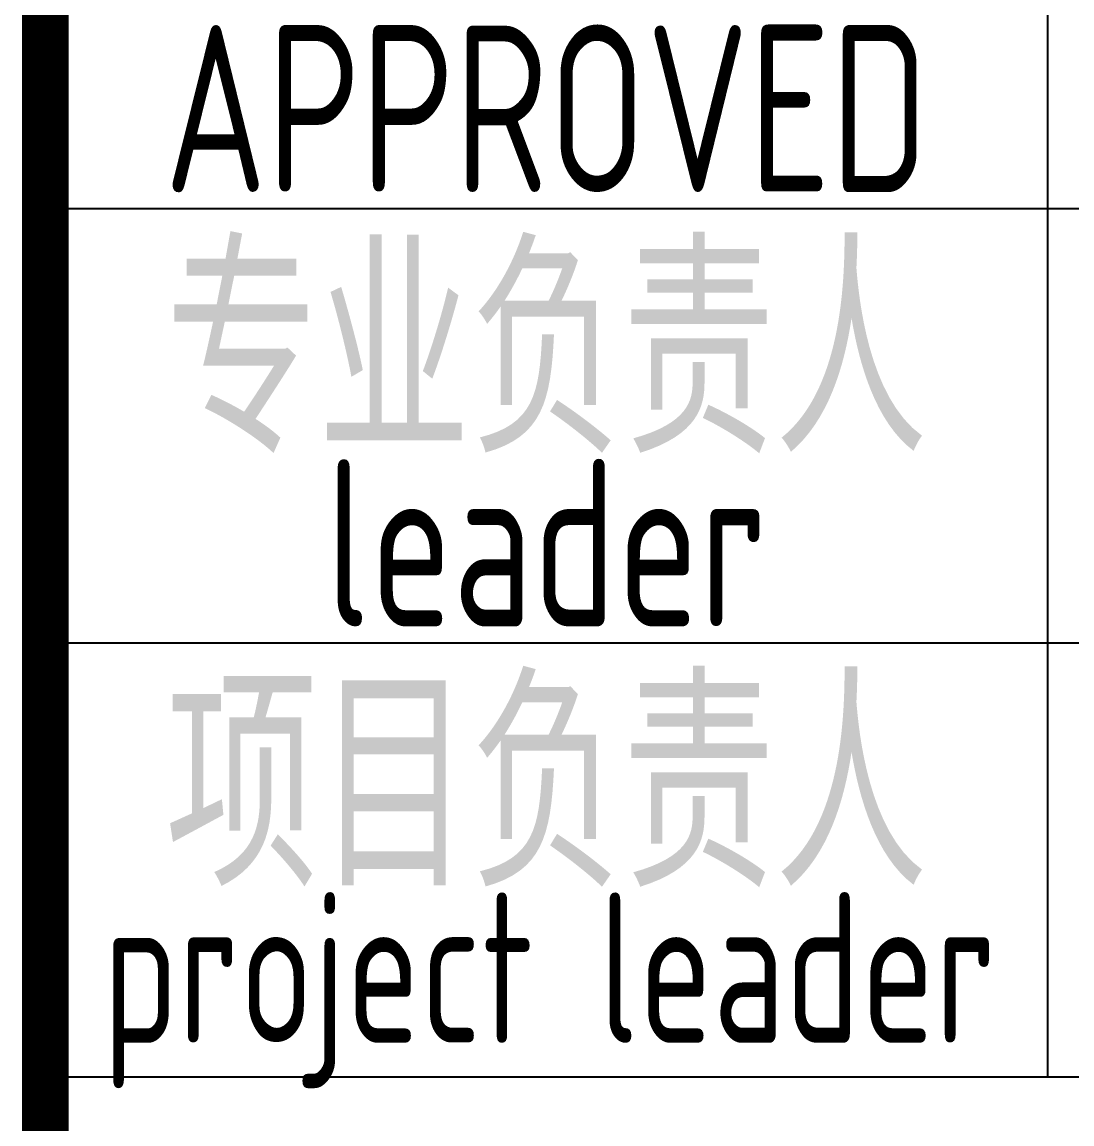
# Model space of a CAD drawing. Extents: x 1234595 to 2088511, y -80443 to 75292.
# Drawn here: x 1865269 to 1866840, y -58671 to -57021 of the extents above; entities that cross this region are included whole.
import ezdxf
from ezdxf.enums import TextEntityAlignment as Align

# ---------------------------------------------------------------- set-up
doc = ezdxf.new("R2010")
doc.units = 0
doc.header["$LTSCALE"] = 1000
doc.header["$MEASUREMENT"] = 0
doc.layers.get('0').update_dxf_attribs({"linetype": 'CONTINUOUS'})
doc.styles.add('AHD', font='sceie.shx', dxfattribs={"width": 0.7, "bigfont": 'sceic.shx'})

msp = doc.modelspace()

# ---------------------------------------------------------------- linework, layer by layer
for p, q in [((1866803.7, -58600.6), (1866803.7, -55350.6)), ((1865303.7, -57300.6), (1870803.7, -57300.6)), ((1865303.7, -57950.6), (1883303.7, -57950.6)), ((1865303.7, -58600.6), (1883303.7, -58600.6))]:
    msp.add_line(p, q)
at = {"const_width": 70}
msp.add_lwpolyline([(1865303.7, -53600.6), (1865303.7, -59600.6)], dxfattribs=at)
msp.add_lwpolyline([(1883303.7, -53600.6, 70, 70, 0), (1865303.7, -53600.6, 70, 70, 0), (1865303.7, -59600.6, 0, 0, 0)], format="xyseb")

# ---------------------------------------------------------------- texts
at = {"style": 'AHD', "width": 0.8}
for s, height, p in [('APPROVED', 250, (1866053.7, -57150.6)), ('APPROVED', 250, (1866053.7, -57150.6)), ('专业负责人', 300, (1866053.7, -57500.6)), ('leader', 250, (1866053.7, -57800.6)), ('项目负责人', 300, (1866053.7, -58150.6)), ('project leader', 225, (1866057.8, -58470.6))]:
    msp.add_text(s, height=height, dxfattribs=at).set_placement(p, align=Align.MIDDLE)

doc.saveas('drawing.dxf')
